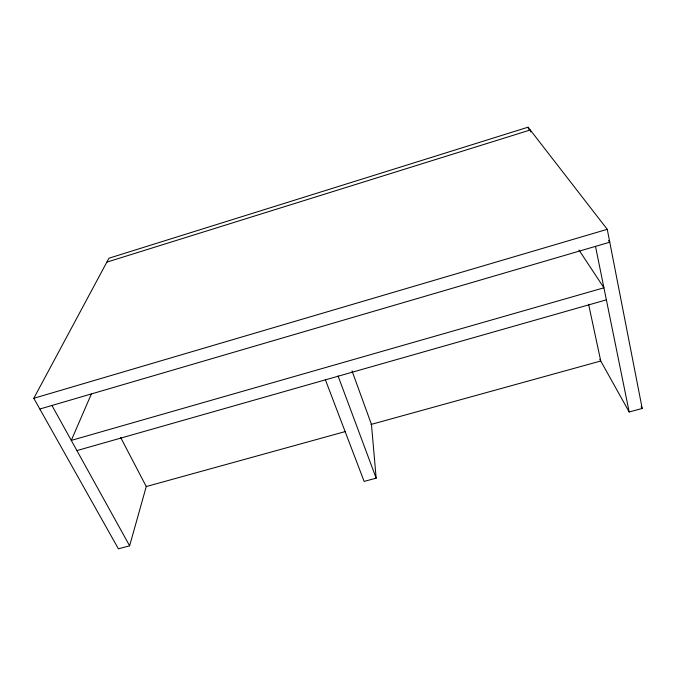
<?xml version="1.0" encoding="UTF-8"?>
<svg xmlns="http://www.w3.org/2000/svg" width="676" height="676" viewBox="0 0 676 676"><rect width="100%" height="100%" fill="white"/><g stroke="black" fill="none" stroke-linecap="round" stroke-linejoin="round"><path stroke-width="1.01" d="M599.815 359.345L629.17 411.963L642.2 408.473L607.259 229.325L528.083 127.181L108.954 258.207L33.8 398.291L118.401 548.819L129.615 545.811L146.362 486.188M91.353 394.015L71.276 440.397L603.922 287.799L578.952 250.027M106.85 262.127L530.254 129.978L530.702 131.964M33.8 398.291L607.259 229.325M39.833 409.022L609.769 242.194L608.501 240.512M76.912 450.588L606.372 299.857M345.546 431.499L146.269 486.551L120.624 437.423M370.963 424.477L600.744 361.001L588.593 304.242M352.035 370.972L371.437 424.351L376.169 478.177L364.127 481.405L325.308 379.582M641.144 406.656L642.2 408.473M51.942 405.473L129.615 545.811M338.051 375.949L376.169 478.177M528.083 127.181L528.548 129.234M595.497 246.368L629.17 411.963"/></g></svg>
